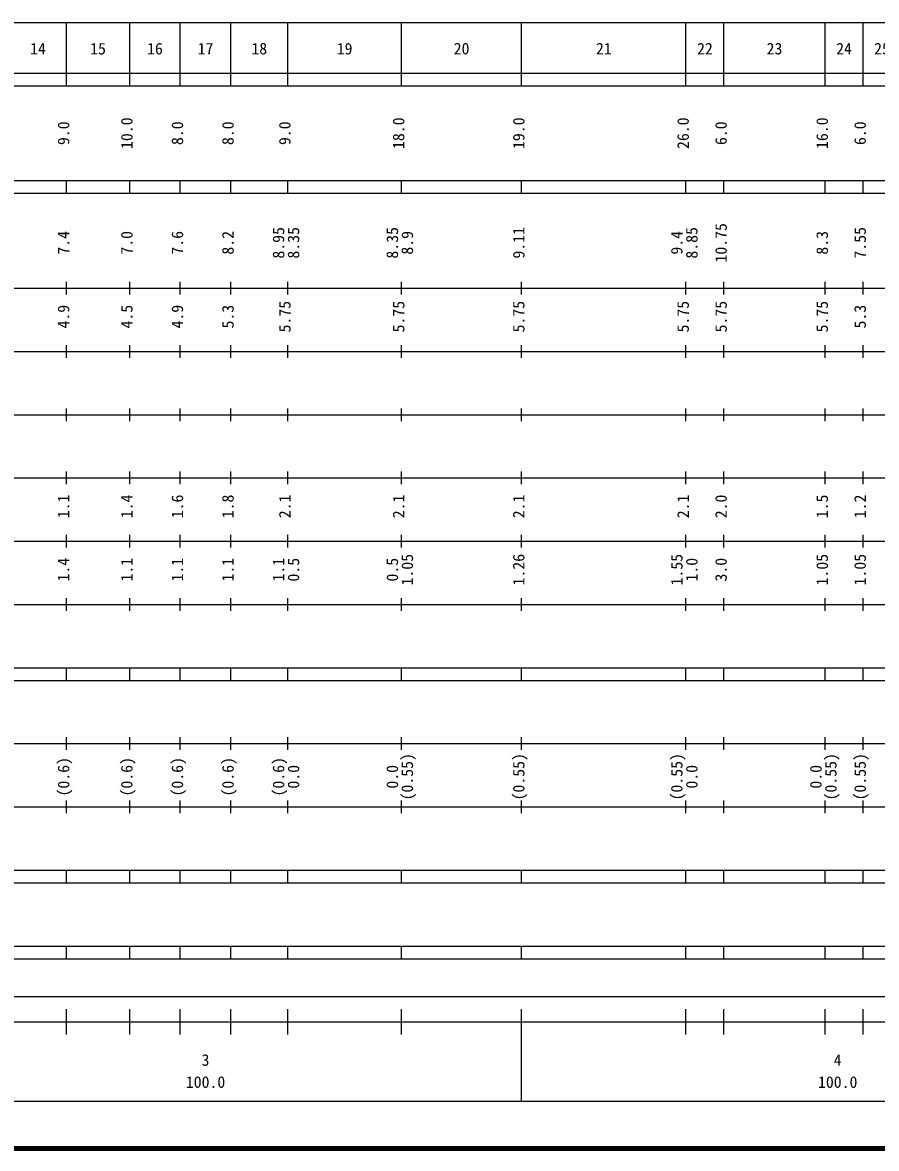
# Model space of a CAD drawing. Units: millimetres on the paper, enlarged 1000 times. Extents: x 40000 to 680000, y 20000 to 380000.
# Drawn here: x 289046 to 424134, y 20000 to 198000 of the extents above; entities that cross this region are included whole.
import ezdxf
from ezdxf.enums import TextEntityAlignment as Align

# ---------------------------------------------------------------- set-up
doc = ezdxf.new("R2010")
doc.units = ezdxf.units.MM
doc.header["$LTSCALE"] = 1000
doc.layers.add('M-TTL', color=2, linetype='Continuous', lineweight=140)
doc.layers.add('M-TTL-BAND', color=7, linetype='Continuous', lineweight=25)
doc.styles.add('ＭＳ ゴシック', font='')
doc.styles.get('ＭＳ ゴシック').set_extended_font_data('MS Gothic')

msp = doc.modelspace()

# ---------------------------------------------------------------- linework, layer by layer
at = {"layer": 'M-TTL'}
msp.add_line((40000, 20000), (680000, 20000), dxfattribs=at)
at = {"layer": 'M-TTL-BAND'}
for p, q in [((68000, 198000), (579000, 198000)), ((296000, 188000), (296000, 198000)), ((306000, 188000), (306000, 198000)), ((314000, 188000), (314000, 198000)), ((322000, 188000), (322000, 198000)), ((331000, 188000), (331000, 198000)), ((349000, 188000), (349000, 198000)), ((368000, 188000), (368000, 198000)), ((394000, 188000), (394000, 198000)), ((400000, 188000), (400000, 198000)), ((416000, 188000), (416000, 198000)), ((422000, 188000), (422000, 198000)), ((40000, 190000), (579000, 190000)), ((40000, 188000), (579000, 188000)), ((40000, 173000), (579000, 173000)), ((296000, 171000), (296000, 173000)), ((306000, 171000), (306000, 173000)), ((314000, 171000), (314000, 173000)), ((322000, 171000), (322000, 173000)), ((331000, 171000), (331000, 173000)), ((349000, 171000), (349000, 173000)), ((368000, 171000), (368000, 173000)), ((394000, 171000), (394000, 173000)), ((400000, 171000), (400000, 173000)), ((416000, 171000), (416000, 173000)), ((422000, 171000), (422000, 173000)), ((40000, 171000), (579000, 171000)), ((296000, 155000), (296000, 157000)), ((306000, 155000), (306000, 157000)), ((314000, 155000), (314000, 157000)), ((322000, 155000), (322000, 157000)), ((331000, 155000), (331000, 157000)), ((349000, 155000), (349000, 157000)), ((368000, 155000), (368000, 157000)), ((394000, 155000), (394000, 157000)), ((400000, 155000), (400000, 157000)), ((416000, 155000), (416000, 157000)), ((422000, 155000), (422000, 157000)), ((40000, 156000), (579000, 156000)), ((46000, 146000), (579000, 146000)), ((296000, 145000), (296000, 147000)), ((306000, 145000), (306000, 147000)), ((314000, 145000), (314000, 147000)), ((322000, 145000), (322000, 147000)), ((331000, 145000), (331000, 147000)), ((349000, 145000), (349000, 147000)), ((368000, 145000), (368000, 147000)), ((394000, 145000), (394000, 147000)), ((400000, 145000), (400000, 147000)), ((416000, 145000), (416000, 147000)), ((422000, 145000), (422000, 147000)), ((52000, 136000), (579000, 136000)), ((296000, 135000), (296000, 137000)), ((306000, 135000), (306000, 137000)), ((314000, 135000), (314000, 137000)), ((322000, 135000), (322000, 137000)), ((331000, 135000), (331000, 137000)), ((349000, 135000), (349000, 137000)), ((368000, 135000), (368000, 137000)), ((394000, 135000), (394000, 137000)), ((400000, 135000), (400000, 137000)), ((416000, 135000), (416000, 137000)), ((422000, 135000), (422000, 137000)), ((296000, 125000), (296000, 127000)), ((306000, 125000), (306000, 127000)), ((314000, 125000), (314000, 127000)), ((322000, 125000), (322000, 127000)), ((331000, 125000), (331000, 127000)), ((349000, 125000), (349000, 127000)), ((368000, 125000), (368000, 127000)), ((394000, 125000), (394000, 127000)), ((400000, 125000), (400000, 127000)), ((416000, 125000), (416000, 127000)), ((422000, 125000), (422000, 127000)), ((46000, 126000), (579000, 126000)), ((52000, 116000), (579000, 116000)), ((296000, 115000), (296000, 117000)), ((306000, 115000), (306000, 117000)), ((314000, 115000), (314000, 117000)), ((322000, 115000), (322000, 117000)), ((331000, 115000), (331000, 117000)), ((349000, 115000), (349000, 117000)), ((368000, 115000), (368000, 117000)), ((394000, 115000), (394000, 117000)), ((400000, 115000), (400000, 117000)), ((416000, 115000), (416000, 117000)), ((422000, 115000), (422000, 117000)), ((296000, 105000), (296000, 107000)), ((306000, 105000), (306000, 107000)), ((314000, 105000), (314000, 107000)), ((322000, 105000), (322000, 107000)), ((331000, 105000), (331000, 107000)), ((349000, 105000), (349000, 107000)), ((368000, 105000), (368000, 107000)), ((394000, 105000), (394000, 107000)), ((400000, 105000), (400000, 107000)), ((416000, 105000), (416000, 107000)), ((422000, 105000), (422000, 107000)), ((46000, 106000), (579000, 106000)), ((40000, 96000), (579000, 96000)), ((296000, 94000), (296000, 96000)), ((306000, 94000), (306000, 96000)), ((314000, 94000), (314000, 96000)), ((322000, 94000), (322000, 96000)), ((331000, 94000), (331000, 96000)), ((349000, 94000), (349000, 96000)), ((368000, 94000), (368000, 96000)), ((394000, 94000), (394000, 96000)), ((400000, 94000), (400000, 96000)), ((416000, 94000), (416000, 96000)), ((422000, 94000), (422000, 96000)), ((40000, 94000), (579000, 94000)), ((49000, 84000), (579000, 84000)), ((296000, 83000), (296000, 85000)), ((306000, 83000), (306000, 85000)), ((314000, 83000), (314000, 85000)), ((322000, 83000), (322000, 85000)), ((331000, 83000), (331000, 85000)), ((349000, 83000), (349000, 85000)), ((368000, 83000), (368000, 85000)), ((394000, 83000), (394000, 85000)), ((400000, 83000), (400000, 85000)), ((416000, 83000), (416000, 85000)), ((422000, 83000), (422000, 85000)), ((296000, 73000), (296000, 75000)), ((306000, 73000), (306000, 75000)), ((314000, 73000), (314000, 75000)), ((322000, 73000), (322000, 75000)), ((331000, 73000), (331000, 75000)), ((349000, 73000), (349000, 75000)), ((368000, 73000), (368000, 75000)), ((394000, 73000), (394000, 75000)), ((400000, 73000), (400000, 75000)), ((416000, 73000), (416000, 75000)), ((422000, 73000), (422000, 75000)), ((40000, 74000), (579000, 74000)), ((40000, 64000), (579000, 64000)), ((296000, 62000), (296000, 64000)), ((306000, 62000), (306000, 64000)), ((314000, 62000), (314000, 64000)), ((322000, 62000), (322000, 64000)), ((331000, 62000), (331000, 64000)), ((349000, 62000), (349000, 64000)), ((368000, 62000), (368000, 64000)), ((394000, 62000), (394000, 64000)), ((400000, 62000), (400000, 64000)), ((416000, 62000), (416000, 64000)), ((422000, 62000), (422000, 64000)), ((40000, 62000), (579000, 62000)), ((40000, 52000), (579000, 52000)), ((296000, 50000), (296000, 52000)), ((306000, 50000), (306000, 52000)), ((314000, 50000), (314000, 52000)), ((322000, 50000), (322000, 52000)), ((331000, 50000), (331000, 52000)), ((349000, 50000), (349000, 52000)), ((368000, 50000), (368000, 52000)), ((394000, 50000), (394000, 52000)), ((400000, 50000), (400000, 52000)), ((416000, 50000), (416000, 52000)), ((422000, 50000), (422000, 52000)), ((40000, 50000), (579000, 50000)), ((71000, 44000), (565000, 44000)), ((296000, 38000), (296000, 42000)), ((306000, 38000), (306000, 42000)), ((314000, 38000), (314000, 42000)), ((322000, 38000), (322000, 42000)), ((331000, 38000), (331000, 42000)), ((349000, 38000), (349000, 42000)), ((368000, 27500), (368000, 42000)), ((394000, 38000), (394000, 42000)), ((400000, 38000), (400000, 42000)), ((416000, 38000), (416000, 42000)), ((422000, 38000), (422000, 42000)), ((40000, 40000), (579000, 40000)), ((68000, 27500), (579000, 27500))]:
    msp.add_line(p, q, dxfattribs=at)

# ---------------------------------------------------------------- texts
at = {"layer": 'M-TTL-BAND', "style": 'ＭＳ ゴシック'}
for s, p in [('14', (291500, 192405)), ('15', (301000, 192405)), ('16', (310000, 192405)), ('17', (318000, 192405)), ('18', (326500, 192405)), ('19', (340000, 192405)), ('20', (358500, 192405)), ('21', (381000, 192405)), ('22', (397000, 192405)), ('23', (408000, 192405)), ('24', (419000, 192405)), ('25', (425000, 192405)), ('3', (318000, 32523)), ('4', (418000, 32523)), ('100.0', (318000, 29033)), ('100.0', (418000, 29033))]:
    msp.add_text(s, height=1833, dxfattribs=at).set_placement(p, align=Align.BOTTOM_CENTER)
for s, p in [('9.0', (297000, 180500)), ('10.0', (307000, 180500)), ('8.0', (315000, 180500)), ('8.0', (323000, 180500)), ('9.0', (332000, 180500)), ('18.0', (350000, 180500)), ('19.0', (369000, 180500)), ('26.0', (395000, 180500)), ('6.0', (401000, 180500)), ('16.0', (417000, 180500)), ('6.0', (423000, 180500)), ('9.11', (369000, 163174)), ('10.75', (401000, 163174)), ('7.4', (297000, 163174)), ('7.0', (307000, 163174)), ('7.6', (315000, 163174)), ('8.2', (323000, 163174)), ('8.95', (331000, 163174)), ('8.35', (333370, 163174)), ('8.35', (349000, 163174)), ('8.9', (351370, 163174)), ('9.4', (394000, 163174)), ('8.85', (396370, 163174)), ('8.3', (417000, 163174)), ('7.55', (423000, 163174)), ('4.9', (297000, 151500)), ('4.5', (307000, 151500)), ('4.9', (315000, 151500)), ('5.3', (323000, 151500)), ('5.75', (332000, 151500)), ('5.75', (350000, 151500)), ('5.75', (369000, 151500)), ('5.75', (395000, 151500)), ('5.75', (401000, 151500)), ('5.75', (417000, 151500)), ('5.3', (423000, 151500)), ('1.1', (297000, 121500)), ('1.4', (307000, 121500)), ('1.6', (315000, 121500)), ('1.8', (323000, 121500)), ('2.1', (332000, 121500)), ('2.1', (350000, 121500)), ('2.1', (369000, 121500)), ('2.1', (395000, 121500)), ('2.0', (401000, 121500)), ('1.5', (417000, 121500)), ('1.2', (423000, 121500)), ('1.4', (297000, 111500)), ('1.1', (307000, 111500)), ('1.1', (315000, 111500)), ('1.1', (323000, 111500)), ('1.1', (331000, 111500)), ('0.5', (333370, 111500)), ('0.5', (349000, 111500)), ('1.05', (351370, 111500)), ('1.26', (369000, 111500)), ('1.55', (394000, 111500)), ('1.0', (396370, 111500)), ('3.0', (401000, 111500)), ('1.05', (417000, 111500)), ('1.05', (423000, 111500)), ('(0.55)', (351370, 78764)), ('(0.55)', (369000, 78764)), ('(0.55)', (394000, 78764)), ('(0.55)', (418370, 78764)), ('(0.55)', (423000, 78764)), ('(0.6)', (297000, 78764)), ('(0.6)', (307000, 78764)), ('(0.6)', (315000, 78764)), ('(0.6)', (323000, 78764)), ('(0.6)', (331000, 78764)), ('0.0', (333370, 78764)), ('0.0', (349000, 78764)), ('0.0', (396370, 78764)), ('0.0', (416000, 78764))]:
    msp.add_text(s, height=1833, rotation=90, dxfattribs=at).set_placement(p, align=Align.BOTTOM_CENTER)

doc.saveas('drawing.dxf')
